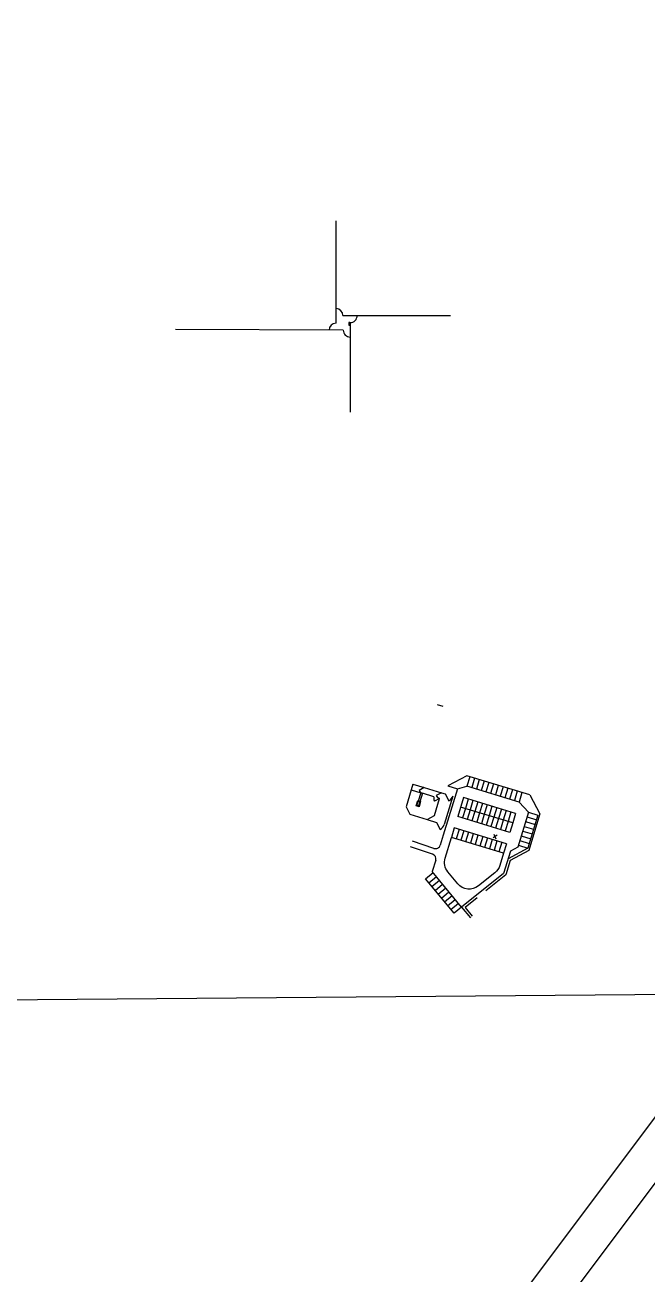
# Model space of a CAD drawing. Header units: inches. Extents: x -625442 to 34963, y -27993 to 66986.
# Drawn here: x -481696 to -466622, y 19414 to 49692 of the extents above; entities that cross this region are included whole.
import ezdxf

# ---------------------------------------------------------------- set-up
doc = ezdxf.new("R2010")
doc.units = ezdxf.units.IN
doc.header["$LTSCALE"] = 0.5
doc.header["$MEASUREMENT"] = 0
for name, color, linetype in [('A-DOOR', 51, 'Continuous'), ('A-ELEV-PATT-SH30', 201, 'Continuous'), ('BOUNDARY', 7, 'Continuous'), ('EASEMENT', 7, 'Continuous'), ('FENCE', 7, 'FEN_LINE'), ('P-BELOW-LIGHT', 143, 'Continuous'), ('P-WALL', 90, 'Continuous')]:
    doc.layers.add(name, color=color, linetype=linetype)
doc.styles.get("Standard").update_dxf_attribs({"font": 'Arial.ttf'})
doc.linetypes.add('FEN_LINE', pattern='A,0.5,-0.2,[" X ",Standard,S=0.1,R=0,X=-0.1,Y=-0.05],-0.25', length=0.95)

msp = doc.modelspace()

# ---------------------------------------------------------------- linework, layer by layer
at = {"layer": 'A-DOOR', "ltscale": 0.5}
for centre, start, end in [((-474158.36113, 42653.33843), 0, 90), ((-474158.36113, 42301.32853), 90, 180), ((-473813.91254, 42653.33843), 269.756487892, 0), ((-473813.91254, 42299.86459), 179.756487891, 270)]:
    msp.add_arc(centre, 168, start, end, dxfattribs=at)
at = {"layer": 'A-ELEV-PATT-SH30', "ltscale": 0.5, "flags": 128}
msp.add_lwpolyline([(-473839.57421, 42422.03929), (-473831.65421, 42422.03929, 0.4142135624), (-473823.73421, 42429.95929), (-473823.73421, 42477.47929, 0.4142135624), (-473831.65421, 42485.39929), (-473839.57421, 42485.39929, 0.4142135624), (-473847.49421, 42477.47929), (-473847.49421, 42429.95929, 0.4142135624)], format="xyb", close=True, dxfattribs=at)
at = {"layer": 'BOUNDARY'}
msp.add_lwpolyline([(-455220.80268, 64043.88481), (-455998.24827, 63093.9977, 0.1626301766), (-458581.27069, 56302.95768), (-459295.33756, 38905.7259, -0.1030827088), (-460436.51138, 34369.63044), (-464041.13928, 26943.56825, -0.0480698895), (-465759.29655, 24128.35616), (-472751.13138, 14816.23434, -0.0821429728), (-475452.61013, 12233.93995), (-476282.58151, 11667.43194, -0.0683606838), (-479075.16348, 10275.42918), (-484667.80823, 8385.33493, -0.0559828453), (-486544.08142, 7977.44989), (-486582.75851, 7973.48282, 0.1646773725), (-490598.35836, 6138.4667), (-491667.98157, 5131.84879, 0.0898707178), (-494097.89113, 1844.09453)], format="xyb", dxfattribs=at)
at = {"layer": 'EASEMENT'}
msp.add_lwpolyline([(-455255.35094, 62485.96518, 0.1626301766), (-457622.07832, 56263.58777), (-458336.14519, 38866.35599, -0.1030827088), (-459572.87769, 33950.42063), (-463177.50559, 26524.35845, -0.0480698895), (-464991.60308, 23551.94768), (-471983.43791, 14239.82586, -0.0821429728), (-474911.40353, 11441.03679), (-475741.37491, 10874.52878, -0.0683606838), (-478767.79985, 9365.96362), (-484360.4446, 7475.86938, -0.0559828453), (-486446.12912, 7022.46018), (-486484.80621, 7018.49311, 0.1646773725), (-489940.43815, 5439.36656), (-491010.06136, 4432.74865, 0.0898707178), (-493236.49712, 1420.3017)], format="xyb", dxfattribs=at)
at = {"layer": 'FENCE'}
for p, q in [((-474158.36113, 42469.32853), (-474158.36113, 44948.55137)), ((-473990.36113, 42653.33843), (-471383.11012, 42653.33843)), ((-473813.91254, 42485.33843), (-473813.91254, 40317.72291)), ((-473981.91102, 42300.5786), (-478052.2138, 42317.87785)), ((-449577.99515, 26336.05729), (-513965.77837, 25821.4055))]:
    msp.add_line(p, q, dxfattribs=at)
at = {"layer": 'P-BELOW-LIGHT'}
for p, q in [((-470988.21038, 31505.45846), (-471447.23264, 31260.2105)), ((-469464.84326, 31043.05537), (-470988.21038, 31505.45846)), ((-471217.5793, 31190.50149), (-471557.88714, 30069.37195)), ((-471447.23264, 31260.2105), (-471217.5793, 31190.50149)), ((-471217.5793, 31190.50149), (-470985.19583, 31253.73061)), ((-470915.48682, 31483.38395), (-470985.19583, 31253.73061)), ((-469722.10249, 30870.33106), (-470985.19583, 31253.73061)), ((-470800.66016, 31448.52944), (-470870.36917, 31218.87611)), ((-470685.83349, 31413.67494), (-470755.5425, 31184.0216)), ((-470571.00682, 31378.82043), (-470640.71583, 31149.1671)), ((-470456.18015, 31343.96593), (-470525.88916, 31114.31259)), ((-470341.35349, 31309.11142), (-470411.0625, 31079.45809)), ((-470226.52682, 31274.25692), (-470296.23583, 31044.60358)), ((-470111.70015, 31239.40241), (-470181.40916, 31009.74908)), ((-469996.87349, 31204.54791), (-470066.58249, 30974.89458)), ((-471068.84664, 30978.14661), (-471208.26466, 30518.83994)), ((-469805.7533, 30594.74706), (-471068.84664, 30978.14661)), ((-470954.01998, 30943.2921), (-471023.72898, 30713.63877)), ((-470839.19331, 30908.4376), (-470908.90232, 30678.78427)), ((-469882.04682, 31169.69341), (-469951.75583, 30940.04007)), ((-469767.22015, 31134.8389), (-469836.92916, 30905.18557)), ((-469652.39348, 31099.9844), (-469722.10249, 30870.33106)), ((-469464.84326, 31043.05537), (-469219.59529, 30584.03311)), ((-469875.46231, 30365.09373), (-471138.55565, 30748.49327)), ((-471023.72898, 30713.63877), (-471093.43799, 30483.98544)), ((-470908.90232, 30678.78427), (-470978.61133, 30449.13093)), ((-470794.07565, 30643.92976), (-470863.78466, 30414.27643)), ((-470724.36664, 30873.5831), (-470794.07565, 30643.92976)), ((-470679.24898, 30609.07526), (-470748.95799, 30379.42192)), ((-470609.53997, 30838.72859), (-470679.24898, 30609.07526)), ((-470494.71331, 30803.87409), (-470564.42231, 30574.22075)), ((-470379.88664, 30769.01958), (-470449.59565, 30539.36625)), ((-470265.05997, 30734.16508), (-470334.76898, 30504.51174)), ((-470150.2333, 30699.31057), (-470219.94231, 30469.65724)), ((-470035.40664, 30664.45607), (-470105.11565, 30434.80274)), ((-469920.57997, 30629.60157), (-469990.28898, 30399.94823)), ((-469805.7533, 30594.74706), (-469875.46231, 30365.09373)), ((-469495.3148, 30625.92292), (-469753.23813, 29776.20558)), ((-469495.3148, 30625.92292), (-469265.66146, 30556.21391)), ((-469219.59529, 30584.03311), (-469489.3845, 29695.22417)), ((-469945.17132, 30135.44039), (-471208.26466, 30518.83994)), ((-470564.42231, 30574.22075), (-470634.13132, 30344.56742)), ((-470449.59565, 30539.36625), (-470519.30466, 30309.71291)), ((-470334.76898, 30504.51174), (-470404.47799, 30274.85841)), ((-470219.94231, 30469.65724), (-470289.65132, 30240.00391)), ((-470105.11565, 30434.80274), (-470174.82465, 30205.1494)), ((-469990.28898, 30399.94823), (-470059.99799, 30170.2949)), ((-469875.46231, 30365.09373), (-469945.17132, 30135.44039)), ((-469599.87831, 30281.44292), (-469370.22497, 30211.73391)), ((-469565.02381, 30396.26958), (-469335.37047, 30326.56057)), ((-469530.1693, 30511.09625), (-469300.51597, 30441.38724)), ((-469265.66146, 30556.21391), (-469509.64299, 29752.42724)), ((-471557.88714, 30069.37195), (-471631.47251, 29826.94812)), ((-471291.91547, 30243.25594), (-471361.62448, 30013.6026)), ((-470098.53114, 29630.20306), (-471361.62448, 30013.6026)), ((-470028.82213, 29859.85639), (-471291.91547, 30243.25594)), ((-471177.0888, 30208.40143), (-471246.79781, 29978.7481)), ((-471062.26214, 30173.54693), (-471131.97114, 29943.8936)), ((-470947.43547, 30138.69243), (-471017.14448, 29909.03909)), ((-470832.6088, 30103.83792), (-470902.31781, 29874.18459)), ((-470717.78213, 30068.98342), (-470787.49114, 29839.33008)), ((-470602.95547, 30034.12891), (-470672.66448, 29804.47558)), ((-470488.1288, 29999.27441), (-470557.83781, 29769.62107)), ((-470255.30261, 30064.65631), (-470352.94255, 29999.96457)), ((-470331.44234, 30089.93188), (-470284.86053, 29978.03212)), ((-469669.58732, 30051.78958), (-469439.93398, 29982.08057)), ((-469634.73281, 30166.61625), (-469405.07948, 30096.90724)), ((-471819.40075, 29607.83116), (-472355.2488, 29789.28846)), ((-471784.78848, 29748.14272), (-472309.06163, 29925.68035)), ((-470373.30213, 29964.4199), (-470443.01114, 29734.76657)), ((-470258.47546, 29929.5654), (-470328.18447, 29699.91206)), ((-470143.6488, 29894.71089), (-470213.35781, 29665.05756)), ((-470028.82213, 29859.85639), (-470098.53114, 29630.20306)), ((-469509.64299, 29752.42724), (-469988.62274, 29496.51632)), ((-469489.3845, 29695.22417), (-469938.42801, 29455.30768)), ((-469739.29633, 29822.13625), (-469509.64299, 29752.42724)), ((-469704.44182, 29936.96291), (-469474.78849, 29867.25391)), ((-471743.06339, 29459.31675), (-471825.772, 29186.83679)), ((-471910.95125, 28915.75762), (-471727.18407, 29067.22682)), ((-471834.6269, 28823.15852), (-471650.85971, 28974.62773)), ((-471758.30254, 28730.55942), (-471574.53536, 28882.02863)), ((-471681.97819, 28637.96033), (-471498.211, 28789.42953)), ((-471605.65383, 28545.36123), (-471421.88665, 28696.83044)), ((-471529.32947, 28452.76213), (-471345.56229, 28604.23134)), ((-471453.00512, 28360.16303), (-471269.23794, 28511.63224)), ((-470736.16478, 28552.1861), (-471030.02004, 28315.7365)), ((-471376.68076, 28267.56394), (-471192.91358, 28419.03315)), ((-471116.41577, 28326.57257), (-470902.37574, 28065.00867)), ((-471030.02004, 28315.7365), (-470855.83287, 28102.8741))]:
    msp.add_line(p, q, dxfattribs=at)
msp.add_lwpolyline([(-472216.17526, 30778.8092), (-472177.83531, 30905.11853), (-472108.93931, 30884.20583), (-472147.27926, 30757.8965)], close=True, dxfattribs=at)
for points in [[(-469495.3148, 30625.92292), (-469722.10249, 30870.33106)], [(-469753.23813, 29776.20558), (-469932.85553, 29680.23898), (-470096.51042, 29141.08499), (-471116.58922, 28326.43405), (-471825.772, 29186.83679)], [(-469938.42801, 29455.30768), (-470044.50897, 29105.82853), (-470524.70629, 28722.33541)], [(-471116.58922, 28326.43405), (-471298.91599, 28176.1521), (-471988.61647, 29007.25151), (-471803.50842, 29159.82592)]]:
    msp.add_lwpolyline(points, dxfattribs=at)
msp.add_lwpolyline([(-470098.53114, 29630.20306), (-470188.84264, 29332.67569, -0.1516974634), (-470308.66995, 29155.93657), (-470706.13191, 28838.51722, -0.4096942715), (-471208.58189, 28890.84678), (-471446.78118, 29179.83761, -0.2510993188), (-471513.46389, 29513.37419), (-471361.62448, 30013.6026)], format="xyb", dxfattribs=at)
for centre, radius, start, end in [((-472019.34391, 31220.68862), 144, 208.114849561, 253.114849563), ((-471647.79332, 30957.4204), 144, 163.114849563, 208.114849561), ((-471605.96791, 31095.2124), 144, 208.114849561, 253.114849563), ((-471514.10658, 31067.3288), 192, 298.114849561, 343.114849563), ((-471723.2336, 30378.36879), 192, 298.114849561, 343.114849563), ((-471746.29917, 29861.80262), 120, 251.292062208, 343.114849562), ((-471857.89005, 29494.17126), 120, 343.114849562, 71.292062208)]:
    msp.add_arc(centre, radius, start, end, dxfattribs=at)
at = {"layer": 'P-WALL'}
for p, q in [((-471709.37224, 33233.42744), (-471571.58024, 33191.60203)), ((-472019.34391, 31220.68862), (-472146.3526, 31152.82999)), ((-472107.09998, 31096.83842), (-472169.83809, 30890.15042)), ((-472061.16932, 31082.89662), (-472123.90743, 30876.20861)), ((-471647.79332, 30957.4204), (-471774.802, 30889.56177)), ((-471605.96791, 31095.2124), (-471732.9766, 31027.35377)), ((-471514.10658, 31067.3288), (-471423.6284, 30897.98388)), ((-471723.2336, 30378.36879), (-471632.75543, 30209.02388))]:
    msp.add_line(p, q, dxfattribs=at)
for points in [[(-472294.92791, 31304.33943), (-472336.75332, 31166.54743), (-472107.09998, 31096.83842)], [(-472294.92791, 31304.33943), (-472019.34391, 31220.68862)], [(-472019.34391, 31220.68862), (-471605.96791, 31095.2124)], [(-472336.75332, 31166.54743), (-472462.22954, 30753.17142), (-472366.26294, 30573.55402), (-471952.88694, 30448.0778), (-471773.26953, 30544.0444), (-471647.79332, 30957.4204)], [(-471785.58532, 30999.24581), (-472061.16932, 31082.89662)], [(-471605.96791, 31095.2124), (-471514.10658, 31067.3288)], [(-471330.38391, 31011.56159), (-471539.51093, 30322.60159)], [(-471952.88694, 30448.0778), (-471723.2336, 30378.36879)]]:
    msp.add_lwpolyline(points, dxfattribs=at)
for points in [[(-472201.20715, 30786.80642), (-472169.83809, 30890.15042), (-472123.90743, 30876.20861), (-472155.27648, 30772.86461)], [(-472196.21777, 30789.47215), (-472167.17235, 30885.16104), (-472128.8968, 30873.54288), (-472157.94222, 30777.85399)]]:
    msp.add_lwpolyline(points, close=True, dxfattribs=at)

doc.saveas('drawing.dxf')
